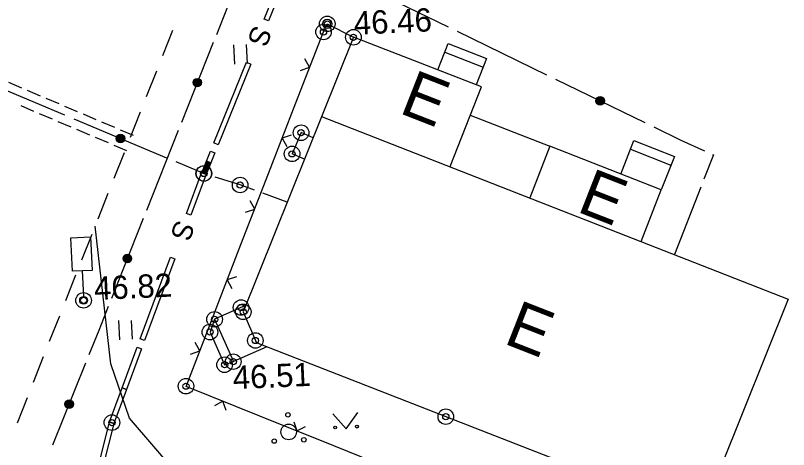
# Model space of a CAD drawing. Extents: x 642063 to 642420, y 6456369 to 6456843.
# Drawn here: x 642182.4 to 642207.24, y 6456609.77 to 6456623.73 of the extents above; entities that cross this region are included whole.
import ezdxf

# ---------------------------------------------------------------- set-up
doc = ezdxf.new("R2010")
doc.units = 0
for name, color, linetype in [('KIHT_16', 7, 'Continuous'), ('KIHT_19', 7, 'Continuous'), ('KIHT_2', 7, 'Continuous'), ('KIHT_20', 7, 'Continuous'), ('KIHT_25', 7, 'Continuous'), ('KIHT_26', 7, 'Continuous'), ('KIHT_27', 7, 'Continuous'), ('KIHT_3', 7, 'Continuous'), ('KIHT_34', 7, 'Continuous'), ('KIHT_35', 7, 'Continuous'), ('KIHT_5', 7, 'Continuous'), ('KIHT_6', 7, 'Continuous'), ('KIHT_9', 7, 'Continuous')]:
    doc.layers.add(name, color=color, linetype=linetype)

# ---------------------------------------------------------------- blocks, each defined once
blk = doc.blocks.new('SC1306')
at = {"layer": 'KIHT_2'}
blk.add_circle((0, 0), 0.25, dxfattribs=at)
blk = doc.blocks.new('PNNKT')
at = {"layer": 'KIHT_5'}
blk.add_circle((0, 0), 0.1, dxfattribs=at)
blk = doc.blocks.new('KPQQSA')
at = {"layer": 'KIHT_16'}
for centre, radius in [((0, 0.55), 0.0707), ((0, 0), 0.25), ((-0.476, -0.275), 0.0707), ((0.476, -0.275), 0.0707)]:
    blk.add_circle(centre, radius, dxfattribs=at)
blk = doc.blocks.new('KHEIN_')
at = {"layer": 'KIHT_25'}
for p, q in [((0, 0.62), (0, 0)), ((0.406, 0.609), (0.406, 0))]:
    blk.add_line(p, q, dxfattribs=at)
blk = doc.blocks.new('VLIIKM')
at = {"layer": 'KIHT_27'}
blk.add_line((0, 0.951), (0, 0.126), dxfattribs=at)
blk.add_lwpolyline([(-0.317, 2.027), (0.317, 2.027), (0.317, 0.951), (-0.317, 0.951)], close=True, dxfattribs=at)
blk.add_circle((0, 0), 0.126, dxfattribs=at)
blk = doc.blocks.new('KMURU_')
at = {"layer": 'KIHT_25'}
for p, q in [((-0.403, 0.505), (0, 0)), ((0, 0), (0.397, 0.505))]:
    blk.add_line(p, q, dxfattribs=at)
for centre, radius in [((-0.353, 0.055), 0.0428), ((0.347, 0.055), 0.0452)]:
    blk.add_circle(centre, radius, dxfattribs=at)
blk = doc.blocks.new('V_AIPN')
at = {"layer": 'KIHT_3'}
blk.add_circle((0, 0), 0.148, dxfattribs=at)

msp = doc.modelspace()

# ---------------------------------------------------------------- linework, layer by layer
at = {"layer": 'KIHT_19'}
for p, q in [((642195.972, 6456621.979), (642196.304, 6456622.826)), ((642196.304, 6456622.826), (642197.54, 6456622.342)), ((642196.194, 6456622.547), (642197.431, 6456622.063)), ((642197.54, 6456622.342), (642197.209, 6456621.495)), ((642197.018, 6456620.526), (642199.575, 6456619.525)), ((642191.585, 6456619.964), (642191.288, 6456619.285)), ((642191.964, 6456619.797), (642191.584, 6456619.963)), ((642201.852, 6456618.633), (642202.274, 6456619.71)), ((642202.274, 6456619.71), (642203.575, 6456619.201)), ((642191.688, 6456619.11), (642191.288, 6456619.285)), ((642202.165, 6456619.431), (642203.466, 6456618.922)), ((642203.575, 6456619.201), (642203.153, 6456618.124)), ((642189.798, 6456614.401), (642188.797, 6456613.961)), ((642188.797, 6456613.961), (642188.653, 6456613.552)), ((642188.797, 6456613.961), (642189.405, 6456612.601)), ((642188.653, 6456613.552), (642189.122, 6456612.498)), ((642190.477, 6456613.072), (642189.405, 6456612.601)), ((642189.122, 6456612.498), (642189.405, 6456612.601))]:
    msp.add_line(p, q, dxfattribs=at)
at = {"layer": 'KIHT_20'}
for p, q in [((642193.262, 6456623.031), (642189.718, 6456614.201)), ((642197.372, 6456621.431), (642193.262, 6456623.031)), ((642196.369, 6456618.869), (642197.372, 6456621.431)), ((642192.24, 6456620.486), (642207.236, 6456614.614)), ((642199.575, 6456619.525), (642198.926, 6456617.868)), ((642203.153, 6456618.124), (642199.575, 6456619.525)), ((642202.504, 6456616.467), (642203.153, 6456618.124)), ((642207.236, 6456614.614), (642204.436, 6456607.637)), ((642189.718, 6456614.201), (642190.149, 6456613.2)), ((642204.436, 6456607.637), (642190.149, 6456613.2))]:
    msp.add_line(p, q, dxfattribs=at)
at = {"layer": 'KIHT_27'}
msp.add_line((642192.416, 6456623.459), (642193.262, 6456623.031), dxfattribs=at)
at = {"layer": 'KIHT_3'}
for p, q in [((642192.295, 6456623.202), (642192.416, 6456623.459)), ((642191.413, 6456620.923), (642192.295, 6456623.202)), ((642190.53, 6456618.644), (642191.413, 6456620.923)), ((642189.647, 6456616.364), (642190.53, 6456618.644)), ((642188.764, 6456614.085), (642189.647, 6456616.364)), ((642187.881, 6456611.806), (642188.764, 6456614.085)), ((642190.258, 6456610.849), (642187.881, 6456611.806)), ((642192.634, 6456609.893), (642190.258, 6456610.849)), ((642195.01, 6456608.937), (642192.634, 6456609.893))]:
    msp.add_line(p, q, dxfattribs=at)
for points in [[(642191.56, 6456621.961), (642191.854, 6456622.063), (642191.704, 6456622.332)], [(642191.265, 6456619.885), (642190.971, 6456619.783), (642191.121, 6456619.514)], [(642189.795, 6456617.402), (642190.088, 6456617.504), (642189.938, 6456617.774)], [(642189.499, 6456615.326), (642189.206, 6456615.225), (642189.355, 6456614.955)], [(642188.029, 6456612.844), (642188.323, 6456612.945), (642188.173, 6456613.215)], [(642189.167, 6456611.033), (642189.069, 6456611.328), (642188.798, 6456611.181)], [(642191.348, 6456610.666), (642191.446, 6456610.371), (642191.717, 6456610.518)]]:
    msp.add_lwpolyline(points, dxfattribs=at)
at = {"layer": 'KIHT_35'}
for p, q in [((642189.879, 6456625.683), (642188.857, 6456623.113)), ((642193.427, 6456624.767), (642196.303, 6456623.367)), ((642196.59, 6456623.227), (642199.466, 6456621.826)), ((642188.755, 6456622.856), (642187.733, 6456620.286)), ((642183.987, 6456620.524), (642181.005, 6456621.776)), ((642182.605, 6456621.395), (642182.191, 6456621.571)), ((642199.754, 6456621.686), (642202.63, 6456620.285)), ((642183.203, 6456621.141), (642182.789, 6456621.317)), ((642183.801, 6456620.886), (642183.387, 6456621.062)), ((642182.993, 6456620.647), (642182.579, 6456620.823)), ((642184.399, 6456620.632), (642183.985, 6456620.808)), ((642183.591, 6456620.393), (642183.177, 6456620.569)), ((642184.997, 6456620.377), (642184.583, 6456620.553)), ((642184.189, 6456620.139), (642183.775, 6456620.315)), ((642187.266, 6456619.147), (642184.285, 6456620.399)), ((642185.595, 6456620.123), (642185.181, 6456620.299)), ((642184.787, 6456619.884), (642184.373, 6456620.06)), ((642186.193, 6456619.869), (642185.779, 6456620.045)), ((642187.631, 6456620.029), (642186.609, 6456617.459)), ((642202.917, 6456620.145), (642203.78, 6456619.725)), ((642185.385, 6456619.63), (642184.971, 6456619.806)), ((642203.78, 6456619.725), (642204.545, 6456619.379)), ((642185.984, 6456619.375), (642185.57, 6456619.551)), ((642204.832, 6456619.249), (642204.525, 6456618.467)), ((642204.8, 6456619.263), (642204.832, 6456619.249)), ((642188.459, 6456618.647), (642187.564, 6456619.022)), ((642188.555, 6456618.619), (642188.455, 6456618.65)), ((642189.623, 6456618.281), (642188.822, 6456618.534)), ((642190.082, 6456618.113), (642189.623, 6456618.281)), ((642191.133, 6456617.727), (642190.345, 6456618.017)), ((642204.423, 6456618.206), (642203.575, 6456616.047)), ((642186.507, 6456617.202), (642185.485, 6456614.632)), ((642185.383, 6456614.374), (642185.076, 6456613.603)), ((642185.076, 6456613.603), (642184.759, 6456612.814)), ((642184.653, 6456612.55), (642183.596, 6456609.918))]:
    msp.add_line(p, q, dxfattribs=at)
for centre, radius in [((642188.244, 6456621.571), 0.137), ((642188.244, 6456621.571), 0.117), ((642188.244, 6456621.571), 0.0968), ((642188.244, 6456621.571), 0.0768), ((642188.244, 6456621.571), 0.0568), ((642188.244, 6456621.571), 0.0368), ((642188.244, 6456621.571), 0.0168), ((642201.192, 6456620.986), 0.137), ((642201.192, 6456620.986), 0.117), ((642201.192, 6456620.986), 0.0968), ((642201.192, 6456620.986), 0.0768), ((642201.192, 6456620.986), 0.0568), ((642201.192, 6456620.986), 0.0368), ((642201.192, 6456620.986), 0.0168), ((642185.775, 6456619.773), 0.137), ((642185.775, 6456619.773), 0.117), ((642185.775, 6456619.773), 0.0968), ((642185.775, 6456619.773), 0.0768), ((642185.775, 6456619.773), 0.0568), ((642185.775, 6456619.773), 0.0368), ((642185.775, 6456619.773), 0.0168), ((642185.996, 6456615.917), 0.137), ((642185.996, 6456615.917), 0.117), ((642185.996, 6456615.917), 0.0968), ((642185.996, 6456615.917), 0.0768), ((642185.996, 6456615.917), 0.0568), ((642185.996, 6456615.917), 0.0368), ((642185.996, 6456615.917), 0.0168), ((642184.125, 6456611.234), 0.137), ((642184.125, 6456611.234), 0.117), ((642184.125, 6456611.234), 0.0968), ((642184.125, 6456611.234), 0.0768), ((642184.125, 6456611.234), 0.0568), ((642184.125, 6456611.234), 0.0368), ((642184.125, 6456611.234), 0.0168)]:
    msp.add_circle(centre, radius, dxfattribs=at)
at = {"layer": 'KIHT_6'}
for p, q in [((642188.389, 6456618.675), (642188.54, 6456619.045)), ((642188.563, 6456619.036), (642188.412, 6456618.665)), ((642188.436, 6456618.656), (642188.586, 6456619.027)), ((642188.609, 6456619.017), (642188.459, 6456618.647)), ((642188.632, 6456619.008), (642188.482, 6456618.637)), ((642188.655, 6456618.998), (642188.505, 6456618.628)), ((642188.65, 6456618.92), (642188.511, 6456618.976)), ((642188.66, 6456618.943), (642188.521, 6456618.999)), ((642188.528, 6456618.618), (642188.679, 6456618.989)), ((642188.669, 6456618.966), (642188.53, 6456619.022)), ((642188.679, 6456618.989), (642188.54, 6456619.045)), ((642188.547, 6456618.665), (642188.408, 6456618.721)), ((642188.556, 6456618.688), (642188.417, 6456618.744)), ((642188.566, 6456618.711), (642188.427, 6456618.767)), ((642188.575, 6456618.734), (642188.436, 6456618.791)), ((642188.585, 6456618.757), (642188.446, 6456618.814)), ((642188.594, 6456618.781), (642188.455, 6456618.837)), ((642188.603, 6456618.804), (642188.464, 6456618.86)), ((642188.613, 6456618.827), (642188.474, 6456618.883)), ((642188.622, 6456618.85), (642188.483, 6456618.906)), ((642188.632, 6456618.873), (642188.493, 6456618.93)), ((642188.641, 6456618.896), (642188.502, 6456618.953)), ((642188.528, 6456618.618), (642188.389, 6456618.675)), ((642188.538, 6456618.642), (642188.399, 6456618.698))]:
    msp.add_line(p, q, dxfattribs=at)
for points in [[(642191.059, 6456624.855), (642190.533, 6456623.558), (642190.394, 6456623.615), (642190.921, 6456624.912)], [(642189.969, 6456622.168), (642188.916, 6456619.574), (642188.777, 6456619.631), (642189.83, 6456622.225)], [(642188.811, 6456619.315), (642188.528, 6456618.618), (642188.389, 6456618.675), (642188.672, 6456619.371)], [(642188.525, 6456618.624), (642188.04, 6456617.311), (642187.899, 6456617.363), (642188.384, 6456618.676)], [(642187.52, 6456615.904), (642186.551, 6456613.278), (642186.41, 6456613.33), (642187.38, 6456615.956)], [(642186.454, 6456613.015), (642185.969, 6456611.702), (642185.828, 6456611.754), (642186.313, 6456613.067)], [(642185.969, 6456611.702), (642185.565, 6456610.609), (642185.424, 6456610.661), (642185.828, 6456611.754)], [(642185.567, 6456610.616), (642185.222, 6456609.26), (642185.077, 6456609.297), (642185.422, 6456610.653)]]:
    msp.add_lwpolyline(points, close=True, dxfattribs=at)
at = {"layer": 'KIHT_9'}
for p, q in [((642187.447, 6456623.249), (642187.122, 6456622.429)), ((642186.928, 6456621.937), (642186.603, 6456621.117)), ((642186.408, 6456620.625), (642186.084, 6456619.805)), ((642185.889, 6456619.313), (642185.565, 6456618.493)), ((642185.37, 6456618.001), (642185.046, 6456617.18)), ((642184.851, 6456616.688), (642184.526, 6456615.868)), ((642184.332, 6456615.376), (642184.007, 6456614.556)), ((642183.813, 6456614.064), (642183.488, 6456613.244)), ((642183.293, 6456612.752), (642182.969, 6456611.932)), ((642182.774, 6456611.44), (642182.45, 6456610.62))]:
    msp.add_line(p, q, dxfattribs=at)
msp.add_lwpolyline([(642235.094, 6456590.468), (642212.877, 6456598.714), (642194.703, 6456605.439), (642191.422, 6456606.785), (642187.698, 6456608.889), (642186.062, 6456610.783), (642185.464, 6456612.532), (642184.959, 6456616.961)], dxfattribs=at)

# ---------------------------------------------------------------- block references
at = {"layer": 'KIHT_16', "rotation": 2.56399}
msp.add_blockref('KPQQSA', (642191.18, 6456610.34), dxfattribs=at)
at = {"layer": 'KIHT_19', "rotation": 2.56399}
for p in [(642191.58, 6456619.96), (642191.29, 6456619.28), (642189.65, 6456614.34), (642188.8, 6456613.96), (642188.65, 6456613.55), (642189.12, 6456612.5), (642189.4, 6456612.6)]:
    msp.add_blockref('SC1306', p, dxfattribs=at)
at = {"layer": 'KIHT_2', "rotation": 2.56399}
for p in [(642188.45, 6456618.65), (642188.46, 6456618.65), (642189.62, 6456618.28), (642185.5, 6456610.64)]:
    msp.add_blockref('SC1306', p, dxfattribs=at)
at = {"layer": 'KIHT_20', "rotation": 2.56399}
for p in [(642193.26, 6456623.03), (642189.72, 6456614.2), (642190.11, 6456613.28), (642196.23, 6456610.83)]:
    msp.add_blockref('SC1306', p, dxfattribs=at)
at = {"layer": 'KIHT_25', "rotation": 2.56399}
for name, p in [('KHEIN_', (642189.44, 6456622.17)), ('KHEIN_', (642185.74, 6456613.3)), ('KMURU_', (642193.03, 6456610.44))]:
    msp.add_blockref(name, p, dxfattribs=at)
at = {"layer": 'KIHT_27', "rotation": 2.56399}
msp.add_blockref('VLIIKM', (642184.59, 6456614.57), dxfattribs=at)
at = {"layer": 'KIHT_3', "rotation": 2.56399}
for name, p in [('SC1306', (642192.42, 6456623.46)), ('SC1306', (642192.3, 6456623.2)), ('V_AIPN', (642192.42, 6456623.46)), ('SC1306', (642187.88, 6456611.81))]:
    msp.add_blockref(name, p, dxfattribs=at)
at = {"layer": 'KIHT_34', "rotation": 2.56399}
msp.add_blockref('SC1306', (642184.59, 6456614.57), dxfattribs=at)
at = {"layer": 'KIHT_5', "rotation": 2.56399}
for p in [(642192.42, 6456623.46), (642192.3, 6456623.2), (642193.26, 6456623.03), (642191.58, 6456619.96), (642191.29, 6456619.28), (642188.45, 6456618.65), (642188.46, 6456618.65), (642189.62, 6456618.28), (642184.59, 6456614.57), (642189.65, 6456614.34), (642189.72, 6456614.2), (642188.8, 6456613.96), (642188.65, 6456613.55), (642190.11, 6456613.28), (642189.12, 6456612.5), (642189.4, 6456612.6), (642187.88, 6456611.81), (642196.23, 6456610.83), (642185.5, 6456610.64)]:
    msp.add_blockref('PNNKT', p, dxfattribs=at)

# ---------------------------------------------------------------- texts
at = {"layer": 'KIHT_20'}
for p in [(642194.69, 6456620.61), (642200.4, 6456617.44), (642198.05, 6456613.2)]:
    msp.add_text('E', height=1.5, rotation=338.6164, dxfattribs=at).set_placement(p)
at = {"layer": 'KIHT_26'}
for s, p in [('46.46', (642193.29, 6456623.11)), ('46.82', (642184.94, 6456614.58)), ('46.51', (642189.4, 6456611.71))]:
    msp.add_text(s, height=0.75, rotation=2.564, dxfattribs=at).set_placement(p)
at = {"layer": 'KIHT_6'}
for rotation, p in [(247.9101, (642190.06, 6456623.45)), (249.7316, (642187.57, 6456617.19))]:
    msp.add_text('S', height=0.65, rotation=rotation, dxfattribs=at).set_placement(p)

doc.saveas('drawing.dxf')
